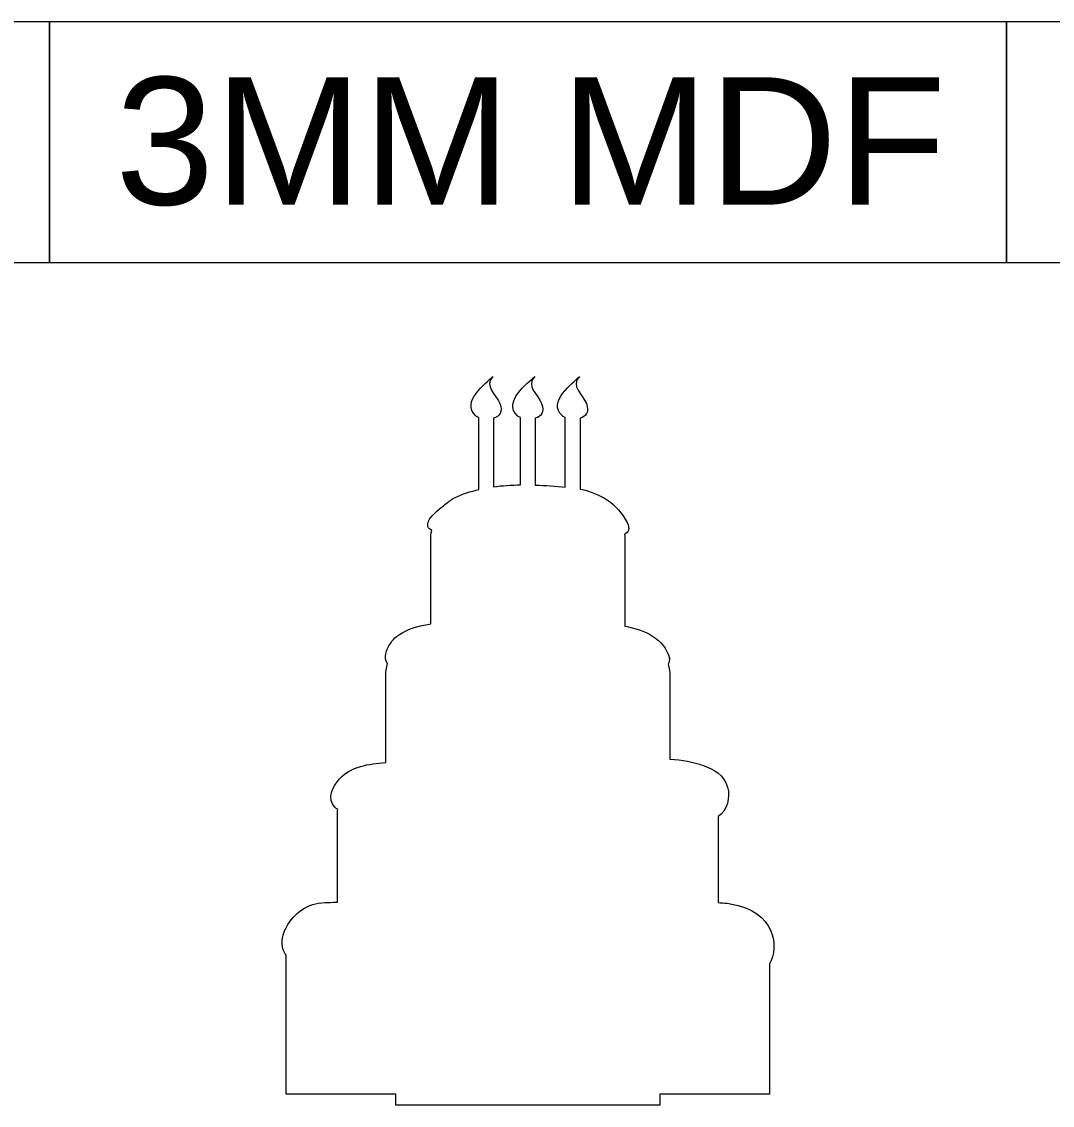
# Model space of a CAD drawing. Header units: millimetres. Extents: x -1421 to 1627, y -190 to 386.
# Drawn here: x 89 to 636, y -190 to 386 of the extents above; entities that cross this region are included whole.
import ezdxf

# ---------------------------------------------------------------- set-up
doc = ezdxf.new("R2010")
doc.units = ezdxf.units.MM
doc.header["$MEASUREMENT"] = 0
doc.layers.add('Camada 1', color=7, linetype='Continuous')
doc.styles.add('0', font='arial.ttf', dxfattribs={"height": 1})

msp = doc.modelspace()

# ---------------------------------------------------------------- linework, layer by layer
at = {"layer": 'Camada 1', "color": 142, "lineweight": 18}
for points in [[(-404.5285, 257.9831), (103.4715, 257.9831), (103.4715, 385.8307), (-404.5285, 385.8307), (-404.5285, 257.9831)], [(103.4715, 257.9831), (611.4715, 257.9831), (611.4715, 385.8307), (103.4715, 385.8307), (103.4715, 257.9831)], [(611.4715, 257.9831), (1119.4715, 257.9831), (1119.4715, 385.8307), (611.4715, 385.8307), (611.4715, 257.9831)]]:
    msp.add_lwpolyline(points, close=True, dxfattribs=at)
at = {"layer": 'Camada 1', "color": 250, "lineweight": 20}
msp.add_open_spline([(229.1433, -183.5169), (229.1433, -183.5169), (287.3786, -183.5169), (287.3786, -183.5169), (287.3786, -183.5169), (287.3786, -183.5169), (287.3786, -189.5169), (287.3786, -189.5169), (287.3786, -189.5169), (287.3786, -189.5169), (427.3786, -189.5169), (427.3786, -189.5169), (427.3786, -189.5169), (427.3786, -189.5169), (427.3786, -183.5169), (427.3786, -183.5169), (427.3786, -183.5169), (427.3786, -183.5169), (485.6139, -183.5169), (485.6139, -183.5169), (485.6139, -183.5169), (485.6139, -183.5169), (485.6139, -114.4237), (485.6139, -114.4237), (485.6139, -114.4237), (490.9001, -105.5705), (488.9337, -86.2871), (464.8224, -82.4763), (464.8224, -82.4763), (464.2715, -82.3802), (463.7176, -82.3024), (463.1616, -82.2433), (463.1616, -82.2433), (461.5478, -82.0461), (459.9602, -81.9385), (458.3744, -81.8783), (458.3744, -81.8783), (458.3744, -81.8783), (458.3744, -36.1475), (458.3744, -36.1475), (458.3744, -36.1475), (463.1924, -33.3746), (464.9996, -25.6674), (463.3972, -20.6358), (463.3972, -20.6358), (461.1876, -13.6973), (456.4691, -11.3451), (450.522, -9.0719), (450.522, -9.0719), (445.281, -7.0693), (439.0853, -6.1507), (432.8104, -5.7551), (432.8104, -5.7551), (432.8104, -5.7551), (432.8104, 37.7531), (432.8104, 37.7531), (432.8104, 37.7531), (432.8104, 40.1978), (432.5004, 42.5611), (431.9139, 44.7958), (431.9139, 44.7958), (432.4091, 45.5905), (432.6738, 46.7346), (432.6424, 48.3104), (432.6424, 48.3104), (432.6461, 48.1236), (432.6199, 47.9393), (432.5638, 47.7606), (432.5638, 47.7606), (430.0499, 58.3907), (419.1147, 62.9823), (408.9234, 64.9052), (408.9234, 64.9052), (408.9234, 64.9052), (408.9234, 110.6711), (408.9234, 110.6711), (408.9234, 110.6711), (408.9234, 111.6835), (408.8636, 112.682), (408.7472, 113.6631), (408.7472, 113.6631), (410.7918, 114.5012), (411.7507, 116.6042), (410.0811, 119.8924), (410.0811, 119.8924), (404.8945, 130.1072), (395.7431, 135.4276), (385.108, 137.6355), (385.108, 137.6355), (385.108, 137.6355), (385.108, 175.2588), (385.108, 175.2588), (385.108, 175.2588), (388.1377, 176.2072), (390.2235, 178.6262), (388.4427, 183.112), (388.4427, 183.112), (386.5466, 187.8881), (379.8483, 192.372), (384.782, 197.4831), (384.782, 197.4831), (381.186, 193.7587), (367.523, 183.9236), (375.7067, 176.5471), (375.7067, 176.5471), (376.1171, 176.1774), (376.6575, 175.8566), (377.286, 175.5934), (377.286, 175.5934), (377.286, 163.3095), (377.2283, 151.0091), (377.2756, 138.7239), (377.2756, 138.7239), (372.1766, 139.1989), (366.7993, 139.6039), (361.3503, 139.786), (361.3503, 139.786), (361.3503, 139.786), (361.3503, 175.2588), (361.3503, 175.2588), (361.3503, 175.2588), (364.3799, 176.2072), (366.4658, 178.6262), (364.685, 183.112), (364.685, 183.112), (362.7888, 187.8881), (356.0906, 192.372), (361.0242, 197.4831), (361.0242, 197.4831), (357.4282, 193.7587), (343.7653, 183.9236), (351.9489, 176.5471), (351.9489, 176.5471), (352.3594, 176.1774), (352.8998, 175.8566), (353.5282, 175.5934), (353.5282, 175.5934), (353.5282, 163.6941), (353.4741, 151.7792), (353.5137, 139.8778), (353.5137, 139.8778), (348.6599, 139.8195), (343.8275, 139.5283), (339.1608, 138.8973), (339.1608, 138.8973), (339.1608, 138.8973), (339.1608, 175.2588), (339.1608, 175.2588), (339.1608, 175.2588), (342.1904, 176.2072), (344.2763, 178.6262), (342.4955, 183.112), (342.4955, 183.112), (340.5993, 187.8881), (333.9011, 192.372), (338.8348, 197.4831), (338.8348, 197.4831), (335.2388, 193.7587), (321.5758, 183.9236), (329.7595, 176.5471), (329.7595, 176.5471), (330.1699, 176.1774), (330.7103, 175.8566), (331.3388, 175.5934), (331.3388, 175.5934), (331.3388, 162.8878), (331.2771, 150.1646), (331.3337, 137.4589), (331.3337, 137.4589), (330.8499, 137.3437), (330.369, 137.2237), (329.8913, 137.0987), (329.8913, 137.0987), (325.1629, 135.8617), (321.1114, 134.6446), (316.9331, 132.1218), (316.9331, 132.1218), (315.1418, 131.0413), (312.9982, 129.0377), (311.3099, 127.8125), (311.3099, 127.8125), (308.9533, 126.1024), (303.2271, 121.1483), (304.3755, 117.8482), (304.3755, 117.8482), (304.7191, 116.8627), (305.4231, 116.1944), (306.3489, 115.7636), (306.3489, 115.7636), (306.0106, 114.119), (305.8329, 112.4158), (305.8329, 110.6711), (305.8329, 110.6711), (305.8329, 110.6711), (305.8329, 66.0505), (305.8329, 66.0505), (305.8329, 66.0505), (304.6387, 65.8972), (303.4472, 65.7099), (302.2592, 65.4824), (302.2592, 65.4824), (297.0929, 64.493), (291.8002, 62.6456), (287.6234, 59.3482), (287.6234, 59.3482), (286.6123, 58.552), (285.433, 57.2644), (284.3964, 55.7393), (284.3964, 55.7393), (282.1509, 52.4359), (280.5864, 48.0183), (282.9157, 45.0675), (282.9157, 45.0675), (282.2819, 42.753), (281.9462, 40.2971), (281.9462, 37.7531), (281.9462, 37.7531), (281.9462, 37.7531), (281.9462, -7.5496), (281.9462, -7.5496), (281.9462, -7.5496), (272.8163, -8.0926), (263.4708, -9.6884), (257.4922, -16.1566), (257.4922, -16.1566), (253.9242, -20.0176), (250.4207, -26.8432), (255.0092, -31.281), (255.0092, -31.281), (255.4518, -31.7091), (255.938, -32.0687), (256.4588, -32.3675), (256.4588, -32.3675), (256.4089, -33.0143), (256.3835, -33.6679), (256.3835, -34.3274), (256.3835, -34.3274), (256.3835, -34.3274), (256.3835, -81.6418), (256.3835, -81.6418), (256.3835, -81.6418), (253.1869, -81.7114), (251.3884, -81.7962), (251.3019, -81.8985), (251.3019, -81.8985), (242.2919, -81.4212), (234.0907, -86.4421), (230.0389, -93.5875), (230.0389, -93.5875), (227.307, -97.8743), (226.1276, -102.9196), (227.4891, -106.8885), (227.4891, -106.8885), (227.8427, -107.9183), (228.3854, -108.889), (229.1433, -109.7756), (229.1433, -109.7756), (229.1433, -109.7756), (229.1433, -183.5169), (229.1433, -183.5169)], degree=3, knots=[0, 0, 0, 0, 0.01515152, 0.01515152, 0.01515152, 0.01515152, 0.03030303, 0.03030303, 0.03030303, 0.03030303, 0.04545455, 0.04545455, 0.04545455, 0.04545455, 0.06060606, 0.06060606, 0.06060606, 0.06060606, 0.07575758, 0.07575758, 0.07575758, 0.07575758, 0.09090909, 0.09090909, 0.09090909, 0.09090909, 0.10606061, 0.10606061, 0.10606061, 0.10606061, 0.12121212, 0.12121212, 0.12121212, 0.12121212, 0.13636364, 0.13636364, 0.13636364, 0.13636364, 0.15151515, 0.15151515, 0.15151515, 0.15151515, 0.16666667, 0.16666667, 0.16666667, 0.16666667, 0.18181818, 0.18181818, 0.18181818, 0.18181818, 0.1969697, 0.1969697, 0.1969697, 0.1969697, 0.21212121, 0.21212121, 0.21212121, 0.21212121, 0.22727273, 0.22727273, 0.22727273, 0.22727273, 0.24242424, 0.24242424, 0.24242424, 0.24242424, 0.25757576, 0.25757576, 0.25757576, 0.25757576, 0.27272727, 0.27272727, 0.27272727, 0.27272727, 0.28787879, 0.28787879, 0.28787879, 0.28787879, 0.3030303, 0.3030303, 0.3030303, 0.3030303, 0.31818182, 0.31818182, 0.31818182, 0.31818182, 0.33333333, 0.33333333, 0.33333333, 0.33333333, 0.34848485, 0.34848485, 0.34848485, 0.34848485, 0.36363636, 0.36363636, 0.36363636, 0.36363636, 0.37878788, 0.37878788, 0.37878788, 0.37878788, 0.39393939, 0.39393939, 0.39393939, 0.39393939, 0.40909091, 0.40909091, 0.40909091, 0.40909091, 0.42424242, 0.42424242, 0.42424242, 0.42424242, 0.43939394, 0.43939394, 0.43939394, 0.43939394, 0.45454545, 0.45454545, 0.45454545, 0.45454545, 0.46969697, 0.46969697, 0.46969697, 0.46969697, 0.48484848, 0.48484848, 0.48484848, 0.48484848, 0.5, 0.5, 0.5, 0.5, 0.51515152, 0.51515152, 0.51515152, 0.51515152, 0.53030303, 0.53030303, 0.53030303, 0.53030303, 0.54545455, 0.54545455, 0.54545455, 0.54545455, 0.56060606, 0.56060606, 0.56060606, 0.56060606, 0.57575758, 0.57575758, 0.57575758, 0.57575758, 0.59090909, 0.59090909, 0.59090909, 0.59090909, 0.60606061, 0.60606061, 0.60606061, 0.60606061, 0.62121212, 0.62121212, 0.62121212, 0.62121212, 0.63636364, 0.63636364, 0.63636364, 0.63636364, 0.65151515, 0.65151515, 0.65151515, 0.65151515, 0.66666667, 0.66666667, 0.66666667, 0.66666667, 0.68181818, 0.68181818, 0.68181818, 0.68181818, 0.6969697, 0.6969697, 0.6969697, 0.6969697, 0.71212121, 0.71212121, 0.71212121, 0.71212121, 0.72727273, 0.72727273, 0.72727273, 0.72727273, 0.74242424, 0.74242424, 0.74242424, 0.74242424, 0.75757576, 0.75757576, 0.75757576, 0.75757576, 0.77272727, 0.77272727, 0.77272727, 0.77272727, 0.78787879, 0.78787879, 0.78787879, 0.78787879, 0.8030303, 0.8030303, 0.8030303, 0.8030303, 0.81818182, 0.81818182, 0.81818182, 0.81818182, 0.83333333, 0.83333333, 0.83333333, 0.83333333, 0.84848485, 0.84848485, 0.84848485, 0.84848485, 0.86363636, 0.86363636, 0.86363636, 0.86363636, 0.87878788, 0.87878788, 0.87878788, 0.87878788, 0.89393939, 0.89393939, 0.89393939, 0.89393939, 0.90909091, 0.90909091, 0.90909091, 0.90909091, 0.92424242, 0.92424242, 0.92424242, 0.92424242, 0.93939394, 0.93939394, 0.93939394, 0.93939394, 0.95454545, 0.95454545, 0.95454545, 0.95454545, 0.96969697, 0.96969697, 0.96969697, 0.96969697, 1, 1, 1, 1], dxfattribs=at)

# ---------------------------------------------------------------- texts
at = {"layer": 'Camada 1', "color": 142, "style": '0'}
msp.add_text('3MM MDF', height=67.67028, dxfattribs=at).set_placement((138.381, 288.6827))

doc.saveas('drawing.dxf')
